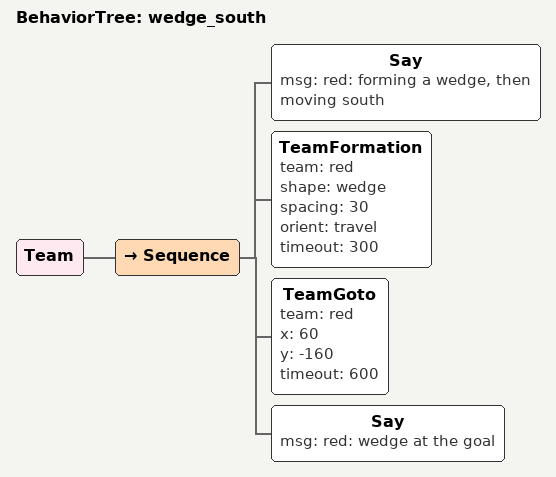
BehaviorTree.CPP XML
<root BTCPP_format="4" main_tree_to_execute="wedge_south">
  <BehaviorTree ID="wedge_south">
    <Team>
      <Sequence>
        <Say msg="red: forming a wedge, then moving south"/>
        <TeamFormation team="red" shape="wedge" spacing="30" orient="travel" timeout="300"/>
        <TeamGoto team="red" x="60" y="-160" timeout="600"/>
        <Say msg="red: wedge at the goal"/>
      </Sequence>
    </Team>
  </BehaviorTree>
</root>
